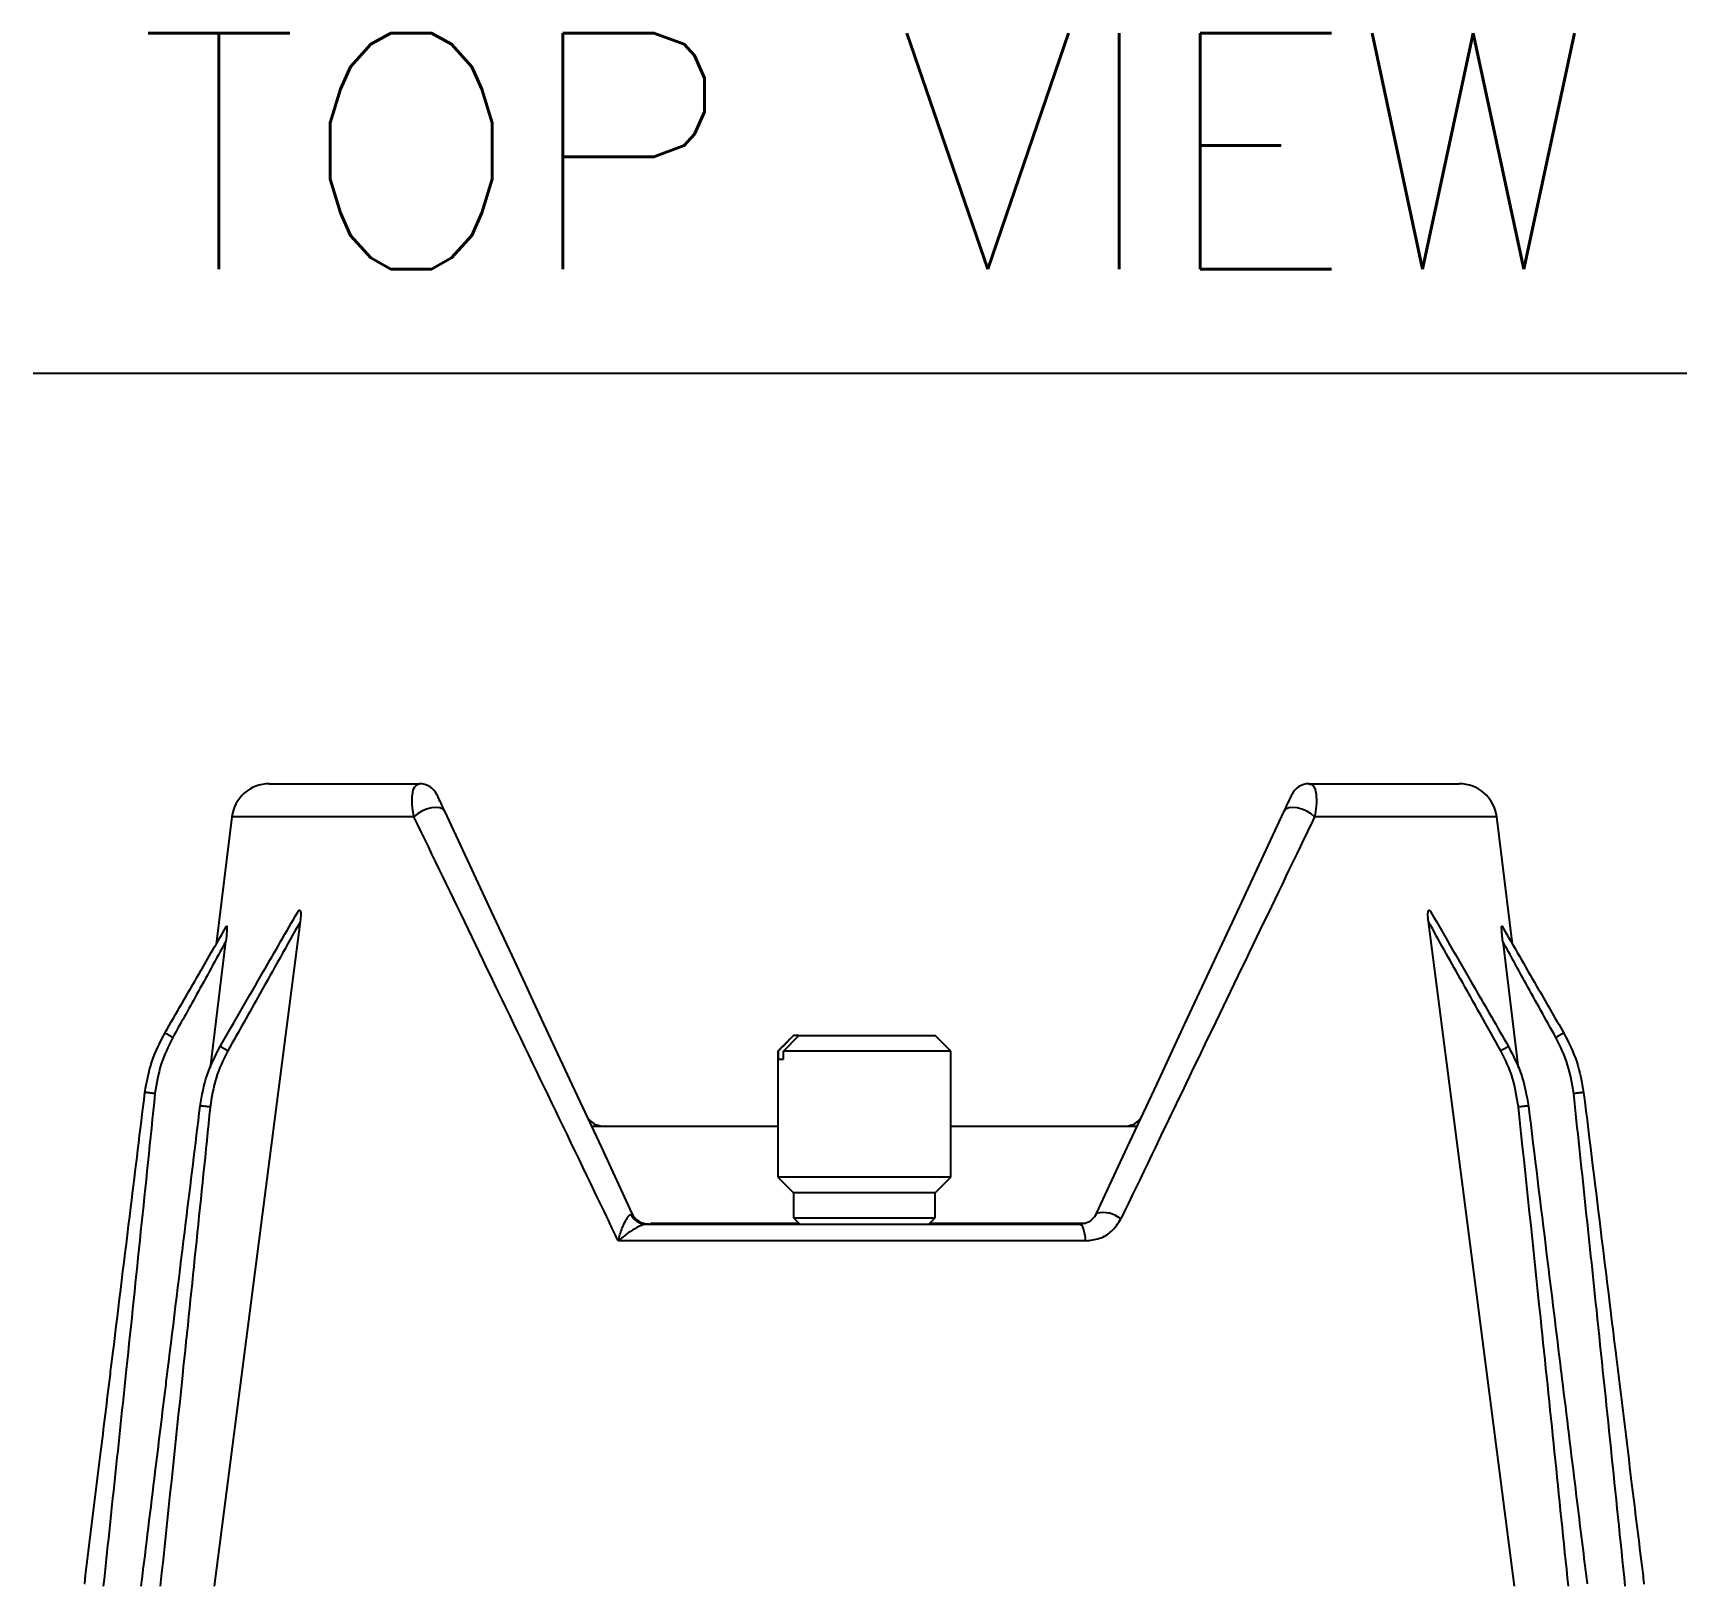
# Model space of a CAD drawing. Extents: x 8 to 113, y 0 to 87.
# Drawn here: x 46.37 to 51.62, y 81.31 to 86.24 of the extents above; entities that cross this region are included whole.
import ezdxf
from ezdxf.enums import TextEntityAlignment as Align

# ---------------------------------------------------------------- set-up
doc = ezdxf.new("R2010")
doc.units = 0
doc.header["$MEASUREMENT"] = 0
doc.layers.add('OBJECT', color=7, linetype='CONTINUOUS')
doc.styles.get("Standard").update_dxf_attribs({"font": 'SIMPLEX'})

msp = doc.modelspace()

# ---------------------------------------------------------------- linework, layer by layer
at = {"layer": 'OBJECT', "color": 1}
msp.add_line((46.3669, 85.1543), (51.6224, 85.1543), dxfattribs=at)
at = {"layer": 'OBJECT'}
for p, q in [((47.1176, 83.8502), (47.5951, 83.8502)), ((50.4215, 83.8502), (50.8991, 83.8502)), ((46.9985, 83.7448), (46.9488, 83.3405)), ((47.5773, 83.7448), (46.9985, 83.7448)), ((51.0182, 83.7448), (50.4394, 83.7448)), ((51.0678, 83.3405), (51.0182, 83.7448)), ((47.2158, 83.4121), (46.9422, 81.3002)), ((51.0745, 81.3002), (50.8008, 83.4121)), ((46.9305, 82.9469), (46.9794, 83.3492)), ((51.0372, 83.3492), (51.0861, 82.9469)), ((48.7833, 83.0502), (48.7333, 83.0002)), ((48.7515, 83.0002), (48.8008, 83.0502)), ((48.7833, 83.0502), (48.7838, 83.0502)), ((48.8008, 83.0502), (48.7838, 83.0502)), ((48.8008, 83.0502), (49.2333, 83.0502)), ((49.2833, 83.0002), (49.2333, 83.0502)), ((48.7333, 83.0002), (48.7333, 82.6002)), ((48.7345, 83.0002), (48.7333, 83.0002)), ((48.7345, 83.0002), (48.7345, 82.9752)), ((48.7515, 82.9752), (48.7515, 83.0002)), ((49.2833, 83.0002), (48.7515, 83.0002)), ((49.2833, 82.6002), (49.2833, 83.0002)), ((48.7345, 82.9752), (48.7515, 82.9752)), ((48.1407, 82.7622), (48.7333, 82.7622)), ((49.2833, 82.7622), (49.876, 82.7622)), ((48.7333, 82.6002), (48.7833, 82.5502)), ((48.7405, 82.6002), (48.7333, 82.6002)), ((49.2833, 82.6002), (48.7405, 82.6002)), ((49.2333, 82.5502), (49.2833, 82.6002)), ((48.7833, 82.5502), (48.7833, 82.4702)), ((48.7892, 82.5502), (48.7833, 82.5502)), ((49.2333, 82.5502), (48.7892, 82.5502)), ((49.2333, 82.4702), (49.2333, 82.5502)), ((48.7833, 82.4702), (48.8033, 82.4502)), ((48.7833, 82.4702), (49.2333, 82.4702)), ((49.2133, 82.4502), (49.2333, 82.4702)), ((48.3042, 82.4537), (48.3099, 82.4537)), ((48.3144, 82.4502), (49.6923, 82.4502)), ((48.3289, 82.4537), (48.7998, 82.4537)), ((49.2168, 82.4537), (49.7124, 82.4537)), ((49.7115, 82.3975), (48.2265, 82.3975))]:
    msp.add_line(p, q, dxfattribs=at)
at = {"layer": 'OBJECT', "flags": 128}
for points in [[(47.674, 83.7628), (47.6685, 83.7693), (47.6593, 83.7735), (47.6471, 83.7749), (47.6329, 83.7735), (47.6176, 83.7694), (47.6025, 83.7629), (47.5887, 83.7545), (47.5773, 83.7448)], [(50.4394, 83.7448), (50.4279, 83.7545), (50.4141, 83.7629), (50.399, 83.7694), (50.3838, 83.7735), (50.3695, 83.7749), (50.3573, 83.7735), (50.3481, 83.7693), (50.3426, 83.7628)], [(47.674, 83.7628), (47.746, 83.6086), (47.8226, 83.4442), (47.9038, 83.2701), (47.9894, 83.0866), (48.0791, 82.8943), (48.1727, 82.6935), (48.27, 82.4848)], [(49.7466, 82.4848), (49.844, 82.6935), (49.9376, 82.8943), (50.0273, 83.0866), (50.1128, 83.2701), (50.194, 83.4442), (50.2707, 83.6086), (50.3426, 83.7628)], [(49.7115, 82.3975), (49.7108, 82.4081), (49.7094, 82.4181), (49.7075, 82.4272), (49.7051, 82.4351), (49.7023, 82.4415), (49.6991, 82.4463), (49.6958, 82.4492), (49.6923, 82.4502)]]:
    msp.add_lwpolyline(points, dxfattribs=at)
at = {"layer": 'OBJECT'}
for centre, radius, start, end in [((47.1176, 83.7302), 0.12, 90, 173), ((47.5951, 83.7902), 0.06, 25, 90), ((50.4215, 83.7902), 0.06, 90, 155), ((50.8991, 83.7302), 0.12, 7, 90), ((48.1789, 82.8222), 0.06, 205, 270), ((49.8378, 82.8222), 0.06, 270, 335), ((48.3156, 82.5041), 0.054, 205.4348, 268.8019), ((48.3244, 82.5102), 0.06, 205, 270), ((49.7672, 82.3998), 0.0875, 49.981, 103.5679)]:
    msp.add_arc(centre, radius, start, end, dxfattribs=at)
for points, knots in [([(47.5773, 83.7448), (47.5751, 83.7582), (47.5707, 83.7852), (47.5718, 83.8182), (47.5786, 83.8442), (47.5894, 83.8481), (47.5951, 83.8502)], [0, 0, 0, 0, 0.223098, 0.450964, 0.711814, 1, 1, 1, 1]), ([(50.4215, 83.8502), (50.4267, 83.8485), (50.4372, 83.8451), (50.445, 83.8194), (50.446, 83.7847), (50.4413, 83.7563), (50.4394, 83.7448)], [0, 0, 0, 0, 0.261321, 0.527902, 0.808326, 1, 1, 1, 1]), ([(47.6495, 83.8155), (47.6502, 83.814), (47.6516, 83.8109), (47.6604, 83.7921), (47.6699, 83.7718), (47.674, 83.7628)], [0, 0, 0, 0, 0.351631, 0.714779, 1, 1, 1, 1]), ([(50.3426, 83.7628), (50.3461, 83.7702), (50.3546, 83.7885), (50.3631, 83.8069), (50.3669, 83.8149), (50.3671, 83.8154), (50.3672, 83.8155)], [0, 0, 0, 0, 0.230481, 0.56858, 0.916913, 1, 1, 1, 1]), ([(48.2265, 82.3975), (48.2181, 82.415), (48.193, 82.4673), (48.1015, 82.6574), (47.9536, 82.9648), (47.7602, 83.3661), (47.6382, 83.6186), (47.5773, 83.7448)], [0, 0, 0, 0, 0.037504, 0.11146, 0.407416, 0.703808, 1, 1, 1, 1]), ([(50.4394, 83.7448), (50.4244, 83.7137), (50.3492, 83.5582), (50.2097, 83.269), (50.0185, 82.8724), (49.8886, 82.6022), (49.8234, 82.4668)], [0, 0, 0, 0, 0.077798, 0.389331, 0.69397, 1, 1, 1, 1]), ([(46.9612, 83.015), (47.0072, 83.0947), (47.0894, 83.2371), (47.1716, 83.3795), (47.2078, 83.4421)], [0, 0, 0, 0, 0.559998, 1, 1, 1, 1]), ([(47.2158, 83.4121), (47.1731, 83.3354), (47.0967, 83.1982), (47.0194, 83.0616), (46.9854, 83.0015)], [0, 0, 0, 0, 0.560013, 1, 1, 1, 1]), ([(47.2078, 83.4421), (47.2086, 83.4435), (47.2101, 83.4458), (47.2122, 83.4478), (47.2138, 83.4483), (47.2151, 83.4477), (47.2162, 83.4459), (47.2172, 83.442), (47.218, 83.4307), (47.2168, 83.4201), (47.2158, 83.4121)], [0, 0, 0, 0, 0.113364, 0.188717, 0.241998, 0.295663, 0.342489, 0.417958, 0.560438, 1, 1, 1, 1]), ([(50.8008, 83.4121), (50.8, 83.4194), (50.7988, 83.4297), (50.7993, 83.4408), (50.8002, 83.4453), (50.8012, 83.4473), (50.8025, 83.4482), (50.8039, 83.4481), (50.8062, 83.4464), (50.8078, 83.4438), (50.8089, 83.4421)], [0, 0, 0, 0, 0.401423, 0.570182, 0.633485, 0.697359, 0.744457, 0.7915, 0.861685, 1, 1, 1, 1]), ([(51.0312, 83.0015), (50.9881, 83.0781), (50.9111, 83.2149), (50.8345, 83.3519), (50.8008, 83.4121)], [0, 0, 0, 0, 0.559993, 1, 1, 1, 1]), ([(50.8089, 83.4421), (50.8549, 83.3624), (50.9371, 83.22), (51.0193, 83.0776), (51.0555, 83.015)], [0, 0, 0, 0, 0.5600093, 1, 1, 1, 1]), ([(46.7856, 83.0577), (46.8222, 83.1211), (46.8875, 83.2343), (46.9529, 83.3475), (46.9816, 83.3973)], [0, 0, 0, 0, 0.560003, 1, 1, 1, 1]), ([(46.9816, 83.3973), (46.9818, 83.3975), (46.9822, 83.3981), (46.9827, 83.3974), (46.983, 83.3952), (46.9831, 83.3898), (46.9823, 83.3745), (46.9806, 83.3599), (46.9794, 83.3492)], [0, 0, 0, 0, 0.052382, 0.104943, 0.166385, 0.263155, 0.457421, 1, 1, 1, 1]), ([(51.0372, 83.3492), (51.0365, 83.356), (51.0349, 83.3696), (51.0337, 83.3848), (51.0336, 83.3933), (51.0337, 83.3962), (51.0341, 83.3978), (51.0346, 83.398), (51.0349, 83.3975), (51.035, 83.3973)], [0, 0, 0, 0, 0.347786, 0.698121, 0.777968, 0.858334, 0.911739, 0.965437, 1, 1, 1, 1]), ([(51.035, 83.3973), (51.0716, 83.3339), (51.137, 83.2207), (51.2023, 83.1075), (51.2311, 83.0577)], [0, 0, 0, 0, 0.560014, 1, 1, 1, 1]), ([(46.9794, 83.3492), (46.9482, 83.292), (46.8925, 83.1898), (46.8357, 83.0884), (46.8107, 83.0437)], [0, 0, 0, 0, 0.560034, 1, 1, 1, 1]), ([(51.206, 83.0437), (51.1743, 83.1006), (51.1177, 83.2023), (51.0618, 83.3043), (51.0372, 83.3492)], [0, 0, 0, 0, 0.55998, 1, 1, 1, 1]), ([(46.7223, 82.8686), (46.7281, 82.9017), (46.7397, 82.9679), (46.7703, 83.0278), (46.7856, 83.0577)], [0, 0, 0, 0, 0.499957, 1, 1, 1, 1]), ([(46.8107, 83.0437), (46.7968, 83.0153), (46.7689, 82.9587), (46.759, 82.8964), (46.7541, 82.8653)], [0, 0, 0, 0, 0.5007266, 1, 1, 1, 1]), ([(46.8107, 83.0437), (46.8076, 83.0455), (46.8027, 83.0483), (46.7969, 83.0516), (46.7929, 83.0538), (46.7896, 83.0556), (46.7865, 83.0573), (46.7859, 83.0576), (46.7856, 83.0577)], [0, 0, 0, 0, 0.239579, 0.368437, 0.5, 0.631566, 0.760425, 1, 1, 1, 1]), ([(48.7838, 83.0502), (48.7835, 83.0499), (48.7671, 83.0333), (48.7507, 83.0166), (48.7345, 83.0002)], [0, 0, 0, 0, 0.013758, 1, 1, 1, 1]), ([(51.2311, 83.0577), (51.2307, 83.0576), (51.2302, 83.0573), (51.227, 83.0556), (51.2238, 83.0538), (51.2198, 83.0516), (51.2139, 83.0483), (51.2091, 83.0455), (51.206, 83.0437)], [0, 0, 0, 0, 0.239575, 0.368434, 0.5, 0.631563, 0.760421, 1, 1, 1, 1]), ([(51.2626, 82.8653), (51.2576, 82.8964), (51.2477, 82.9587), (51.2199, 83.0153), (51.206, 83.0437)], [0, 0, 0, 0, 0.4992734, 1, 1, 1, 1]), ([(51.2311, 83.0577), (51.2464, 83.0278), (51.277, 82.9679), (51.2885, 82.9017), (51.2943, 82.8686)], [0, 0, 0, 0, 0.500043, 1, 1, 1, 1]), ([(46.8979, 82.8259), (46.9037, 82.859), (46.9153, 82.9252), (46.9459, 82.9851), (46.9612, 83.015)], [0, 0, 0, 0, 0.499961, 1, 1, 1, 1]), ([(46.9854, 83.0015), (46.9716, 82.973), (46.944, 82.9162), (46.9344, 82.8537), (46.9297, 82.8226)], [0, 0, 0, 0, 0.501105, 1, 1, 1, 1]), ([(46.9854, 83.0015), (46.9824, 83.0032), (46.9777, 83.0059), (46.9721, 83.0091), (46.9682, 83.0113), (46.9651, 83.013), (46.9621, 83.0146), (46.9615, 83.0149), (46.9612, 83.015)], [0, 0, 0, 0, 0.239573, 0.368432, 0.5, 0.63156, 0.76042, 1, 1, 1, 1]), ([(51.0555, 83.015), (51.0551, 83.0149), (51.0546, 83.0146), (51.0516, 83.013), (51.0484, 83.0113), (51.0446, 83.0091), (51.0389, 83.0059), (51.0343, 83.0032), (51.0312, 83.0015)], [0, 0, 0, 0, 0.23958, 0.36844, 0.5, 0.631568, 0.760427, 1, 1, 1, 1]), ([(51.087, 82.8226), (51.0822, 82.8537), (51.0726, 82.9162), (51.0451, 82.973), (51.0312, 83.0015)], [0, 0, 0, 0, 0.498895, 1, 1, 1, 1]), ([(51.0555, 83.015), (51.0708, 82.9851), (51.1014, 82.9252), (51.113, 82.859), (51.1187, 82.8259)], [0, 0, 0, 0, 0.500039, 1, 1, 1, 1]), ([(46.7541, 82.8653), (46.7239, 82.5731), (46.6699, 82.0513), (46.6144, 81.5297), (46.5901, 81.3002)], [0, 0, 0, 0, 0.560008, 1, 1, 1, 1]), ([(46.6205, 82.0393), (46.6395, 82.1941), (46.6734, 82.4706), (46.7074, 82.747), (46.7223, 82.8686)], [0, 0, 0, 0, 0.560058, 1, 1, 1, 1]), ([(46.7541, 82.8653), (46.7501, 82.8658), (46.744, 82.8665), (46.7366, 82.8674), (46.7315, 82.8679), (46.7274, 82.8683), (46.7234, 82.8687), (46.7228, 82.8687), (46.7223, 82.8686)], [0, 0, 0, 0, 0.2394857, 0.3683804, 0.4999968, 0.631618, 0.7605141, 1, 1, 1, 1]), ([(51.2943, 82.8686), (51.2939, 82.8687), (51.2932, 82.8687), (51.2893, 82.8683), (51.2852, 82.8679), (51.2801, 82.8674), (51.2727, 82.8665), (51.2666, 82.8658), (51.2626, 82.8653)], [0, 0, 0, 0, 0.239486, 0.368382, 0.500003, 0.63162, 0.760514, 1, 1, 1, 1]), ([(51.4266, 81.3002), (51.3965, 81.5924), (51.3427, 82.1142), (51.287, 82.6358), (51.2626, 82.8653)], [0, 0, 0, 0, 0.56001, 1, 1, 1, 1]), ([(51.2943, 82.8686), (51.3133, 82.7138), (51.3473, 82.4374), (51.3812, 82.161), (51.3962, 82.0393)], [0, 0, 0, 0, 0.5599417, 1, 1, 1, 1]), ([(46.9297, 82.8226), (46.9004, 82.5384), (46.8482, 82.0308), (46.7945, 81.5234), (46.7709, 81.3002)], [0, 0, 0, 0, 0.560008, 1, 1, 1, 1]), ([(46.7945, 81.9834), (46.8138, 82.1407), (46.8483, 82.4215), (46.8827, 82.7024), (46.8979, 82.8259)], [0, 0, 0, 0, 0.560064, 1, 1, 1, 1]), ([(46.9297, 82.8226), (46.9257, 82.8231), (46.9195, 82.8238), (46.9122, 82.8247), (46.9071, 82.8252), (46.903, 82.8256), (46.899, 82.826), (46.8983, 82.826), (46.8979, 82.8259)], [0, 0, 0, 0, 0.239485, 0.368378, 0.5, 0.631622, 0.760513, 1, 1, 1, 1]), ([(51.1187, 82.8259), (51.1183, 82.826), (51.1176, 82.826), (51.1137, 82.8256), (51.1096, 82.8252), (51.1045, 82.8247), (51.0971, 82.8238), (51.091, 82.8231), (51.087, 82.8226)], [0, 0, 0, 0, 0.239487, 0.368378, 0.5, 0.631622, 0.760515, 1, 1, 1, 1]), ([(51.2458, 81.3002), (51.2166, 81.5844), (51.1646, 82.092), (51.1107, 82.5994), (51.087, 82.8226)], [0, 0, 0, 0, 0.560011, 1, 1, 1, 1]), ([(51.1187, 82.8259), (51.138, 82.6687), (51.1725, 82.3878), (51.207, 82.107), (51.2222, 81.9834)], [0, 0, 0, 0, 0.559937, 1, 1, 1, 1]), ([(48.2265, 82.3975), (48.2266, 82.3976), (48.2298, 82.4107), (48.2369, 82.4341), (48.2472, 82.4576), (48.2551, 82.4708), (48.2609, 82.4783), (48.2649, 82.4801), (48.2668, 82.4809)], [0, 0, 0, 0, 0.0039787, 0.3545043, 0.6418804, 0.732153, 0.8751845, 1, 1, 1, 1]), ([(48.2668, 82.4809), (48.2668, 82.4809), (48.2692, 82.4813), (48.2707, 82.4826), (48.2702, 82.4843), (48.27, 82.4848)], [0, 0, 0, 0, 0.000406, 0.730045, 1, 1, 1, 1]), ([(49.7466, 82.4848), (49.742, 82.4776), (49.7332, 82.4638), (49.7136, 82.4525), (49.6992, 82.4509), (49.6923, 82.4502)], [0, 0, 0, 0, 0.364059, 0.694188, 1, 1, 1, 1]), ([(49.7115, 82.3975), (49.7266, 82.3991), (49.7567, 82.4023), (49.7975, 82.4264), (49.8146, 82.453), (49.8234, 82.4668)], [0, 0, 0, 0, 0.326541, 0.652944, 1, 1, 1, 1]), ([(48.3144, 82.4502), (48.3117, 82.4498), (48.3058, 82.4491), (48.2952, 82.4447), (48.2793, 82.4366), (48.2561, 82.4216), (48.2366, 82.4062), (48.2266, 82.3976), (48.2265, 82.3975)], [0, 0, 0, 0, 0.1251993, 0.2697867, 0.3594491, 0.646929, 0.996074, 1, 1, 1, 1]), ([(48.3244, 82.4502), (48.3243, 82.4502), (48.3239, 82.4502), (48.3185, 82.4502), (48.3144, 82.4502)], [0, 0, 0, 0, 0.2596458, 1, 1, 1, 1]), ([(46.5306, 81.3071), (46.5307, 81.3076), (46.5475, 81.4452), (46.5749, 81.6674), (46.6047, 81.9103), (46.6177, 82.0168), (46.6204, 82.0386), (46.6205, 82.0393)], [0, 0, 0, 0, 0.002275, 0.563506, 0.91051, 0.997261, 1, 1, 1, 1]), ([(51.3962, 82.0393), (51.3962, 82.0386), (51.4131, 81.901), (51.4403, 81.6786), (51.4702, 81.4358), (51.4833, 81.3294), (51.486, 81.3076), (51.4861, 81.3071)], [0, 0, 0, 0, 0.002739, 0.563971, 0.910975, 0.997725, 1, 1, 1, 1]), ([(46.7114, 81.3071), (46.7115, 81.3076), (46.7261, 81.4265), (46.7512, 81.6301), (46.7786, 81.8543), (46.7917, 81.9609), (46.7944, 81.9827), (46.7945, 81.9834)], [0, 0, 0, 0, 0.002464, 0.527441, 0.903158, 0.997088, 1, 1, 1, 1]), ([(51.2222, 81.9834), (51.2223, 81.9827), (51.2369, 81.8637), (51.2618, 81.66), (51.2894, 81.4358), (51.3025, 81.3294), (51.3052, 81.3076), (51.3052, 81.3071)], [0, 0, 0, 0, 0.002912, 0.527889, 0.903607, 0.997536, 1, 1, 1, 1]), ([(46.7106, 81.3002), (46.7107, 81.3014), (46.711, 81.3038), (46.7113, 81.3061), (46.7114, 81.3071)], [0, 0, 0, 0, 0.559993, 1, 1, 1, 1])]:
    msp.add_open_spline(points, degree=3, knots=knots, dxfattribs=at)

# ---------------------------------------------------------------- texts
at = {"layer": 'OBJECT', "color": 1}
msp.add_text('TOP VIEW', height=0.75, dxfattribs=at).set_placement((49.0148, 85.4856), align=Align.CENTER)

doc.saveas('drawing.dxf')
